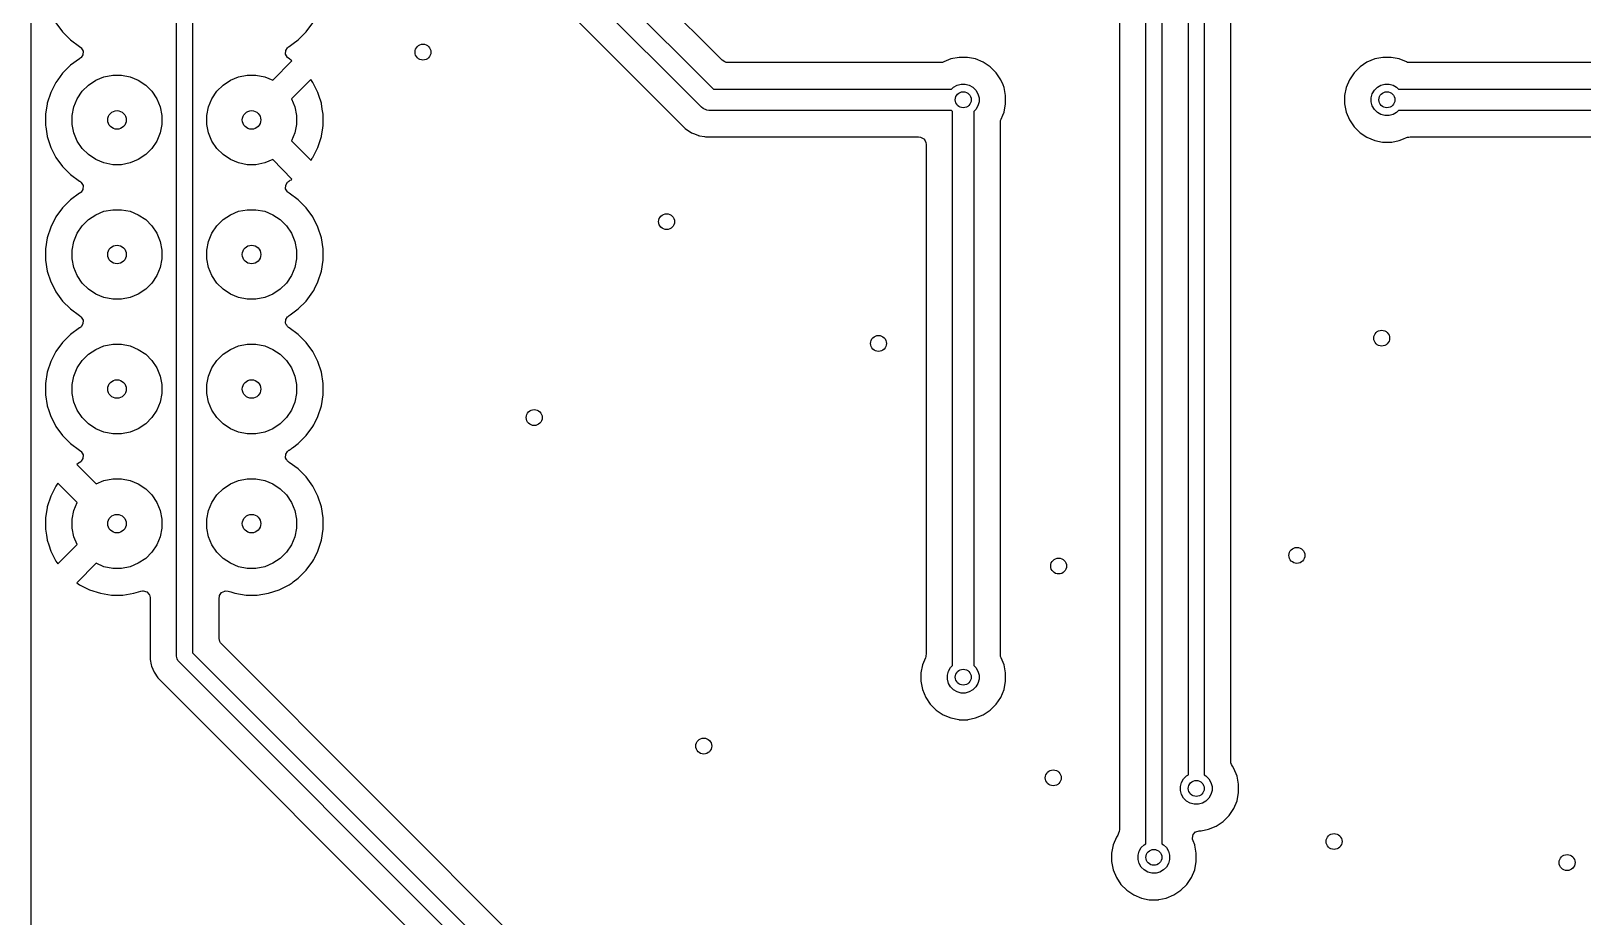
# Model space of a CAD drawing. Header units: inches. Extents: x -1.73 to 1.75, y 0.02 to 4.69.
# Drawn here: x -1.386 to -0.232, y 2.275 to 2.933 of the extents above; entities that cross this region are included whole.
import ezdxf

# ---------------------------------------------------------------- set-up
doc = ezdxf.new("R2010")
doc.units = ezdxf.units.IN
doc.header["$MEASUREMENT"] = 0
doc.layers.add('BLACK', color=250, linetype='CONTINUOUS')

msp = doc.modelspace()

# ---------------------------------------------------------------- linework, layer by layer
at = {"layer": 'BLACK', "linetype": 'CONTINUOUS'}
for p, q in [((-1.3858, 1.437), (-1.3858, 3.6822)), ((-0.5256, 2.3802), (-0.5256, 3.4306)), ((-0.5138, 3.4331), (-0.5138, 2.3802)), ((-1.2776, 2.4685), (-1.2776, 3.4171)), ((-1.2657, 3.4147), (-1.2657, 2.471)), ((-0.8722, 2.9112), (-1.1004, 3.1394)), ((-1.122, 3.1332), (-0.8786, 2.8898)), ((-0.8875, 2.8763), (-1.1355, 3.1244)), ((-1.1513, 3.1123), (-0.9033, 2.8643)), ((-0.5571, 2.329), (-0.5571, 3.0054)), ((-0.5453, 3.0079), (-0.5453, 2.329)), ((-0.5768, 2.9646), (-0.5768, 2.3395)), ((-0.4941, 2.8788), (-0.4941, 2.965)), ((-1.3673, 2.9391), (-1.3624, 2.9323)), ((-1.3624, 2.9323), (-1.3565, 2.9264)), ((-1.1872, 2.9264), (-1.1813, 2.9323)), ((-1.1813, 2.9323), (-1.1764, 2.9391)), ((-1.1813, 2.9323), (-1.1813, 2.9323)), ((-1.1813, 2.9323), (-1.1813, 2.9323)), ((-1.3565, 2.9264), (-1.3497, 2.9215)), ((-1.3497, 2.9215), (-1.3497, 2.9215)), ((-1.3497, 2.9215), (-1.3497, 2.9214)), ((-1.3497, 2.9214), (-1.3496, 2.9214)), ((-1.3496, 2.9214), (-1.3496, 2.9213)), ((-1.3496, 2.9213), (-1.3496, 2.9213)), ((-1.3496, 2.9213), (-1.3489, 2.9208)), ((-1.3489, 2.9208), (-1.3485, 2.9204)), ((-1.3485, 2.9204), (-1.3471, 2.9181)), ((-1.1966, 2.9158), (-1.1965, 2.9185)), ((-1.1965, 2.9185), (-1.1951, 2.9206)), ((-1.1951, 2.9206), (-1.1948, 2.9209)), ((-1.1948, 2.9209), (-1.1941, 2.9213)), ((-1.1941, 2.9214), (-1.194, 2.9215)), ((-1.1941, 2.9213), (-1.1941, 2.9214)), ((-1.194, 2.9215), (-1.1909, 2.9237)), ((-1.194, 2.9215), (-1.194, 2.9215)), ((-1.194, 2.9215), (-1.194, 2.9215)), ((-1.1909, 2.9237), (-1.1872, 2.9264)), ((-1.1872, 2.9264), (-1.1872, 2.9264)), ((-1.1872, 2.9264), (-1.1872, 2.9264)), ((-1.1872, 2.9264), (-1.1872, 2.9264)), ((-1.3565, 2.9075), (-1.3624, 2.9016)), ((-1.3497, 2.9124), (-1.3565, 2.9075)), ((-1.3496, 2.9125), (-1.3497, 2.9124)), ((-1.3489, 2.913), (-1.3496, 2.9125)), ((-1.3486, 2.9132), (-1.3489, 2.913)), ((-1.3472, 2.9153), (-1.3486, 2.9132)), ((-1.3471, 2.9181), (-1.3472, 2.9153)), ((-1.2062, 2.8965), (-1.1919, 2.9108)), ((-1.1952, 2.9134), (-1.1966, 2.9158)), ((-1.1949, 2.9131), (-1.1952, 2.9134)), ((-1.1937, 2.9122), (-1.1949, 2.9131)), ((-1.1934, 2.9121), (-1.1937, 2.9122)), ((-1.1932, 2.9118), (-1.1934, 2.9121)), ((-1.1919, 2.9108), (-1.1932, 2.9118)), ((-0.8701, 2.91), (-0.8722, 2.9112)), ((-0.8691, 2.9097), (-0.8701, 2.91)), ((-0.8677, 2.9095), (-0.8691, 2.9097)), ((-0.7101, 2.9095), (-0.8677, 2.9095)), ((-0.7092, 2.9096), (-0.7101, 2.9095)), ((-0.7083, 2.9097), (-0.7092, 2.9096)), ((-0.7073, 2.91), (-0.7083, 2.9097)), ((-0.7021, 2.9122), (-0.7073, 2.91)), ((-0.696, 2.9134), (-0.7021, 2.9122)), ((-0.7021, 2.9122), (-0.7021, 2.9122)), ((-0.6898, 2.9134), (-0.696, 2.9134)), ((-0.696, 2.9134), (-0.696, 2.9134)), ((-0.696, 2.9134), (-0.696, 2.9134)), ((-0.6837, 2.9122), (-0.6898, 2.9134)), ((-0.6898, 2.9134), (-0.6898, 2.9134)), ((-0.6898, 2.9134), (-0.6898, 2.9134)), ((-0.678, 2.9098), (-0.6837, 2.9122)), ((-0.6837, 2.9122), (-0.6837, 2.9122)), ((-0.6728, 2.9064), (-0.678, 2.9098)), ((-0.678, 2.9098), (-0.678, 2.9098)), ((-0.678, 2.9098), (-0.678, 2.9098)), ((-0.678, 2.9098), (-0.678, 2.9098)), ((-0.678, 2.9098), (-0.678, 2.9098)), ((-0.3929, 2.9098), (-0.398, 2.9064)), ((-0.3871, 2.9122), (-0.3929, 2.9098)), ((-0.3929, 2.9098), (-0.3929, 2.9098)), ((-0.3929, 2.9098), (-0.3929, 2.9098)), ((-0.3811, 2.9134), (-0.3871, 2.9122)), ((-0.3871, 2.9122), (-0.3871, 2.9122)), ((-0.3748, 2.9134), (-0.3811, 2.9134)), ((-0.3811, 2.9134), (-0.3811, 2.9134)), ((-0.3811, 2.9134), (-0.3811, 2.9134)), ((-0.3688, 2.9122), (-0.3748, 2.9134)), ((-0.3748, 2.9134), (-0.3748, 2.9134)), ((-0.3748, 2.9134), (-0.3748, 2.9134)), ((-0.3635, 2.91), (-0.3688, 2.9122)), ((-0.3688, 2.9122), (-0.3688, 2.9122)), ((-0.3626, 2.9097), (-0.3635, 2.91)), ((-0.3617, 2.9096), (-0.3626, 2.9097)), ((-0.3607, 2.9095), (-0.3617, 2.9096)), ((1.2168, 2.9095), (-0.3607, 2.9095)), ((-1.3659, 2.8968), (-1.3673, 2.8948)), ((-1.3624, 2.9016), (-1.3659, 2.8968)), ((-1.3624, 2.9016), (-1.3624, 2.9016)), ((-1.3431, 2.8928), (-1.3376, 2.8964)), ((-1.3376, 2.8964), (-1.3316, 2.899)), ((-1.3316, 2.899), (-1.3251, 2.9002)), ((-1.3251, 2.9002), (-1.3186, 2.9002)), ((-1.3186, 2.9002), (-1.3121, 2.899)), ((-1.3121, 2.899), (-1.3061, 2.8964)), ((-1.3061, 2.8964), (-1.3006, 2.8928)), ((-1.2431, 2.8928), (-1.2376, 2.8964)), ((-1.2376, 2.8964), (-1.2316, 2.899)), ((-1.2316, 2.899), (-1.2251, 2.9002)), ((-1.2251, 2.9002), (-1.2186, 2.9002)), ((-1.2186, 2.9002), (-1.2121, 2.899)), ((-1.2121, 2.899), (-1.2062, 2.8965)), ((-1.1779, 2.8969), (-1.1923, 2.8826)), ((-1.1764, 2.8948), (-1.1779, 2.8969)), ((-1.1779, 2.8969), (-1.1779, 2.8969)), ((-1.1779, 2.8969), (-1.1779, 2.8969)), ((-0.6684, 2.902), (-0.6728, 2.9064)), ((-0.6728, 2.9064), (-0.6728, 2.9064)), ((-0.6728, 2.9064), (-0.6728, 2.9064)), ((-0.665, 2.8968), (-0.6684, 2.902)), ((-0.6684, 2.902), (-0.6684, 2.902)), ((-0.6684, 2.902), (-0.6684, 2.902)), ((-0.6633, 2.8929), (-0.665, 2.8968)), ((-0.665, 2.8968), (-0.665, 2.8968)), ((-0.665, 2.8968), (-0.665, 2.8968)), ((-0.665, 2.8968), (-0.665, 2.8968)), ((-0.4059, 2.8968), (-0.4083, 2.8911)), ((-0.4024, 2.902), (-0.4059, 2.8968)), ((-0.4059, 2.8968), (-0.4059, 2.8968)), ((-0.4059, 2.8968), (-0.4059, 2.8968)), ((-0.4059, 2.8968), (-0.4059, 2.8968)), ((-0.398, 2.9064), (-0.4024, 2.902)), ((-0.4024, 2.902), (-0.4024, 2.902)), ((-0.4024, 2.902), (-0.4024, 2.902)), ((-0.398, 2.9064), (-0.398, 2.9064)), ((-0.398, 2.9064), (-0.398, 2.9064)), ((-1.3711, 2.8873), (-1.3737, 2.8794)), ((-1.3673, 2.8948), (-1.3711, 2.8873)), ((-1.3514, 2.8827), (-1.3477, 2.8882)), ((-1.3477, 2.8882), (-1.3431, 2.8928)), ((-1.3006, 2.8928), (-1.296, 2.8882)), ((-1.296, 2.8882), (-1.2923, 2.8827)), ((-1.2514, 2.8827), (-1.2477, 2.8882)), ((-1.2477, 2.8882), (-1.2431, 2.8928)), ((-1.1726, 2.8873), (-1.1764, 2.8948)), ((-1.1718, 2.885), (-1.1726, 2.8873)), ((-1.17, 2.8794), (-1.1718, 2.885)), ((-0.8786, 2.8898), (-0.7016, 2.8898)), ((-0.7016, 2.8898), (-0.7001, 2.8913)), ((-0.7001, 2.8913), (-0.6974, 2.8928)), ((-0.6974, 2.8928), (-0.6945, 2.8936)), ((-0.6945, 2.8936), (-0.6914, 2.8936)), ((-0.6914, 2.8936), (-0.6884, 2.8928)), ((-0.6884, 2.8928), (-0.6857, 2.8913)), ((-0.6857, 2.8913), (-0.6835, 2.8891)), ((-0.6835, 2.8891), (-0.682, 2.8864)), ((-0.682, 2.8864), (-0.6812, 2.8834)), ((-0.6626, 2.8911), (-0.6633, 2.8929)), ((-0.6633, 2.8929), (-0.6633, 2.8929)), ((-0.6617, 2.8866), (-0.6626, 2.8911)), ((-0.6626, 2.8911), (-0.6626, 2.8911)), ((-0.6614, 2.8851), (-0.6617, 2.8866)), ((-0.6614, 2.885), (-0.6614, 2.8851)), ((-0.6614, 2.8788), (-0.6614, 2.885)), ((-0.4083, 2.8911), (-0.4095, 2.885)), ((-0.4095, 2.885), (-0.4095, 2.8788)), ((-0.4083, 2.8911), (-0.4083, 2.8911)), ((-0.3897, 2.8834), (-0.3889, 2.8864)), ((-0.3889, 2.8864), (-0.3873, 2.8891)), ((-0.3873, 2.8891), (-0.3851, 2.8913)), ((-0.3851, 2.8913), (-0.3825, 2.8928)), ((-0.3825, 2.8928), (-0.3795, 2.8936)), ((-0.3795, 2.8936), (-0.3764, 2.8936)), ((-0.3764, 2.8936), (-0.3734, 2.8928)), ((-0.3734, 2.8928), (-0.3708, 2.8913)), ((-0.3708, 2.8913), (-0.3693, 2.8898)), ((-0.3693, 2.8898), (1.2324, 2.8898)), ((-1.3738, 2.8788), (-1.375, 2.8711)), ((-1.3737, 2.8794), (-1.3738, 2.8788)), ((-1.3737, 2.8794), (-1.3737, 2.8794)), ((-1.3552, 2.8702), (-1.3539, 2.8766)), ((-1.3539, 2.8766), (-1.3514, 2.8827)), ((-1.2923, 2.8827), (-1.2898, 2.8766)), ((-1.2898, 2.8766), (-1.2885, 2.8702)), ((-1.2552, 2.8702), (-1.2539, 2.8766)), ((-1.2539, 2.8766), (-1.2514, 2.8827)), ((-1.1923, 2.8826), (-1.1898, 2.8766)), ((-1.1898, 2.8766), (-1.1885, 2.8702)), ((-1.1699, 2.879), (-1.17, 2.8794)), ((-1.1693, 2.8748), (-1.1699, 2.879)), ((-1.1699, 2.879), (-1.1699, 2.879)), ((-1.1699, 2.879), (-1.1699, 2.879)), ((-1.1687, 2.8711), (-1.1693, 2.8748)), ((-0.8863, 2.8753), (-0.8875, 2.8763)), ((-0.8834, 2.8742), (-0.8863, 2.8753)), ((-0.8819, 2.874), (-0.8834, 2.8742)), ((-0.7016, 2.874), (-0.8819, 2.874)), ((-0.7008, 2.8732), (-0.7016, 2.874)), ((-0.7008, 2.4764), (-0.7008, 2.8732)), ((-0.6835, 2.8747), (-0.685, 2.8732)), ((-0.685, 2.8732), (-0.685, 2.4764)), ((-0.682, 2.8774), (-0.6835, 2.8747)), ((-0.6812, 2.8803), (-0.682, 2.8774)), ((-0.6812, 2.8834), (-0.6812, 2.8803)), ((-0.6635, 2.8704), (-0.6626, 2.8727)), ((-0.6626, 2.8727), (-0.6614, 2.8788)), ((-0.6626, 2.8727), (-0.6626, 2.8727)), ((-0.4941, 2.3906), (-0.4941, 2.8788)), ((-0.4095, 2.8788), (-0.4095, 2.8788)), ((-0.4095, 2.8788), (-0.4083, 2.8727)), ((-0.4083, 2.8727), (-0.4083, 2.8727)), ((-0.4083, 2.8727), (-0.4059, 2.867)), ((-0.3897, 2.8803), (-0.3897, 2.8834)), ((-0.3889, 2.8774), (-0.3897, 2.8803)), ((-0.3873, 2.8747), (-0.3889, 2.8774)), ((-0.3851, 2.8725), (-0.3873, 2.8747)), ((-0.3825, 2.871), (-0.3851, 2.8725)), ((-0.3708, 2.8725), (-0.3734, 2.871)), ((-0.3693, 2.874), (-0.3708, 2.8725)), ((1.2362, 2.874), (-0.3693, 2.874)), ((-1.375, 2.8711), (-1.375, 2.8627)), ((-1.375, 2.8627), (-1.3749, 2.8618)), ((-1.3749, 2.8618), (-1.3749, 2.8618)), ((-1.3749, 2.8618), (-1.3738, 2.8548)), ((-1.3552, 2.8636), (-1.3552, 2.8702)), ((-1.3539, 2.8572), (-1.3552, 2.8636)), ((-1.2885, 2.8636), (-1.2898, 2.8572)), ((-1.2885, 2.8702), (-1.2885, 2.8636)), ((-1.2552, 2.8636), (-1.2552, 2.8702)), ((-1.2539, 2.8572), (-1.2552, 2.8636)), ((-1.1885, 2.8636), (-1.1898, 2.8572)), ((-1.1885, 2.8702), (-1.1885, 2.8636)), ((-1.1692, 2.8594), (-1.1687, 2.8627)), ((-1.1687, 2.8627), (-1.1687, 2.8711)), ((-0.9033, 2.8643), (-0.9008, 2.8618)), ((-0.9008, 2.8618), (-0.8995, 2.8605)), ((-0.6653, 2.8647), (-0.6652, 2.8656)), ((-0.6653, 2.47), (-0.6653, 2.8647)), ((-0.6652, 2.8656), (-0.6651, 2.8665)), ((-0.6651, 2.8665), (-0.6648, 2.8675)), ((-0.6648, 2.8675), (-0.6635, 2.8704)), ((-0.4059, 2.867), (-0.4059, 2.867)), ((-0.4059, 2.867), (-0.4059, 2.867)), ((-0.4059, 2.867), (-0.4024, 2.8618)), ((-0.4024, 2.8618), (-0.4024, 2.8618)), ((-0.4024, 2.8618), (-0.398, 2.8574)), ((-0.3795, 2.8702), (-0.3825, 2.871)), ((-0.3764, 2.8702), (-0.3795, 2.8702)), ((-0.3734, 2.871), (-0.3764, 2.8702)), ((-1.3738, 2.8548), (-1.3737, 2.8545)), ((-1.3737, 2.8545), (-1.3737, 2.8545)), ((-1.3737, 2.8545), (-1.3737, 2.8545)), ((-1.3737, 2.8545), (-1.3721, 2.8494)), ((-1.3721, 2.8494), (-1.3711, 2.8465)), ((-1.3514, 2.8512), (-1.3539, 2.8572)), ((-1.3477, 2.8457), (-1.3514, 2.8512)), ((-1.2923, 2.8512), (-1.296, 2.8457)), ((-1.2898, 2.8572), (-1.2923, 2.8512)), ((-1.2514, 2.8512), (-1.2539, 2.8572)), ((-1.2477, 2.8457), (-1.2514, 2.8512)), ((-1.1898, 2.8572), (-1.1923, 2.8513)), ((-1.1923, 2.8513), (-1.1779, 2.8369)), ((-1.1726, 2.8465), (-1.17, 2.8545)), ((-1.17, 2.8545), (-1.1699, 2.8552)), ((-1.17, 2.8545), (-1.17, 2.8545)), ((-1.1699, 2.8552), (-1.1692, 2.8594)), ((-0.8995, 2.8605), (-0.8995, 2.8605)), ((-0.8995, 2.8605), (-0.895, 2.8574)), ((-0.895, 2.8574), (-0.895, 2.8574)), ((-0.895, 2.8574), (-0.8926, 2.8565)), ((-0.8926, 2.8565), (-0.8926, 2.8565)), ((-0.8926, 2.8565), (-0.8921, 2.8563)), ((-0.8921, 2.8563), (-0.8921, 2.8563)), ((-0.8921, 2.8563), (-0.8902, 2.8555)), ((-0.8902, 2.8555), (-0.89, 2.8554)), ((-0.89, 2.8554), (-0.8898, 2.8553)), ((-0.8898, 2.8553), (-0.8897, 2.8553)), ((-0.8897, 2.8553), (-0.8889, 2.8552)), ((-0.8889, 2.8552), (-0.8889, 2.8552)), ((-0.8889, 2.8552), (-0.8889, 2.8552)), ((-0.8889, 2.8552), (-0.8853, 2.8545)), ((-0.8853, 2.8545), (-0.8853, 2.8545)), ((-0.8853, 2.8545), (-0.8853, 2.8545)), ((-0.8853, 2.8545), (-0.8846, 2.8543)), ((-0.8846, 2.8543), (-0.8846, 2.8543)), ((-0.8846, 2.8543), (-0.7261, 2.8543)), ((-0.7261, 2.8543), (-0.7247, 2.8541)), ((-0.7247, 2.8541), (-0.7241, 2.8539)), ((-0.7241, 2.8539), (-0.7218, 2.8525)), ((-0.7218, 2.8525), (-0.7218, 2.8524)), ((-0.7218, 2.8524), (-0.7207, 2.8502)), ((-0.7207, 2.8502), (-0.7206, 2.8499)), ((-0.7206, 2.8499), (-0.7205, 2.8489)), ((-0.398, 2.8574), (-0.398, 2.8574)), ((-0.398, 2.8574), (-0.398, 2.8574)), ((-0.398, 2.8574), (-0.3929, 2.854)), ((-0.3929, 2.854), (-0.3929, 2.854)), ((-0.3929, 2.854), (-0.3871, 2.8516)), ((-0.3871, 2.8516), (-0.3871, 2.8516)), ((-0.3871, 2.8516), (-0.3814, 2.8504)), ((-0.3814, 2.8504), (-0.3813, 2.8504)), ((-0.3813, 2.8504), (-0.3811, 2.8504)), ((-0.3811, 2.8504), (-0.3748, 2.8504)), ((-0.3748, 2.8504), (-0.3747, 2.8504)), ((-0.3747, 2.8504), (-0.3744, 2.8505)), ((-0.3744, 2.8505), (-0.3688, 2.8516)), ((-0.3688, 2.8516), (-0.3658, 2.8528)), ((-0.3658, 2.8528), (-0.3635, 2.8538)), ((-0.3635, 2.8538), (-0.3626, 2.854)), ((-0.3626, 2.854), (-0.3617, 2.8542)), ((-0.3617, 2.8542), (-0.3607, 2.8543)), ((-0.3607, 2.8543), (1.2389, 2.8543)), ((-1.3711, 2.8465), (-1.3711, 2.8465)), ((-1.3711, 2.8465), (-1.3711, 2.8465)), ((-1.3711, 2.8465), (-1.3673, 2.8391)), ((-1.3673, 2.8391), (-1.3624, 2.8323)), ((-1.3431, 2.8411), (-1.3477, 2.8457)), ((-1.3376, 2.8374), (-1.3431, 2.8411)), ((-1.3006, 2.8411), (-1.3061, 2.8374)), ((-1.296, 2.8457), (-1.3006, 2.8411)), ((-1.2431, 2.8411), (-1.2477, 2.8457)), ((-1.2376, 2.8374), (-1.2431, 2.8411)), ((-1.1774, 2.8372), (-1.1772, 2.838)), ((-1.1772, 2.838), (-1.177, 2.8382)), ((-1.177, 2.8382), (-1.1764, 2.8391)), ((-1.1764, 2.8391), (-1.1726, 2.8465)), ((-1.1764, 2.8391), (-1.1764, 2.8391)), ((-0.7205, 2.8489), (-0.7205, 2.47)), ((-1.3624, 2.8323), (-1.3565, 2.8264)), ((-1.3565, 2.8264), (-1.3497, 2.8215)), ((-1.3316, 2.8349), (-1.3376, 2.8374)), ((-1.3251, 2.8336), (-1.3316, 2.8349)), ((-1.3186, 2.8336), (-1.3251, 2.8336)), ((-1.3121, 2.8349), (-1.3186, 2.8336)), ((-1.3061, 2.8374), (-1.3121, 2.8349)), ((-1.2316, 2.8349), (-1.2376, 2.8374)), ((-1.2251, 2.8336), (-1.2316, 2.8349)), ((-1.2186, 2.8336), (-1.2251, 2.8336)), ((-1.2121, 2.8349), (-1.2186, 2.8336)), ((-1.2062, 2.8374), (-1.2121, 2.8349)), ((-1.1919, 2.823), (-1.2062, 2.8374)), ((-1.1779, 2.8369), (-1.1774, 2.8372)), ((-1.1779, 2.8369), (-1.1779, 2.8369)), ((-1.1779, 2.8369), (-1.1779, 2.8369)), ((-1.1779, 2.8369), (-1.1779, 2.8369)), ((-1.3497, 2.8215), (-1.3497, 2.8215)), ((-1.3497, 2.8215), (-1.3497, 2.8214)), ((-1.3497, 2.8214), (-1.3496, 2.8214)), ((-1.3496, 2.8214), (-1.3496, 2.8213)), ((-1.3496, 2.8213), (-1.3496, 2.8213)), ((-1.3496, 2.8213), (-1.3489, 2.8208)), ((-1.3489, 2.8208), (-1.3485, 2.8204)), ((-1.3472, 2.8153), (-1.3486, 2.8132)), ((-1.3485, 2.8204), (-1.3471, 2.8181)), ((-1.3471, 2.8181), (-1.3472, 2.8153)), ((-1.1966, 2.8158), (-1.1965, 2.8185)), ((-1.1952, 2.8134), (-1.1966, 2.8158)), ((-1.1965, 2.8185), (-1.1951, 2.8207)), ((-1.1951, 2.8207), (-1.1948, 2.8209)), ((-1.1948, 2.8209), (-1.1942, 2.8214)), ((-1.1942, 2.8214), (-1.194, 2.8215)), ((-1.194, 2.8215), (-1.1931, 2.8221)), ((-1.194, 2.8215), (-1.194, 2.8215)), ((-1.1931, 2.8221), (-1.1921, 2.8225)), ((-1.1921, 2.8225), (-1.1919, 2.823)), ((-1.3565, 2.8075), (-1.3624, 2.8016)), ((-1.3497, 2.8124), (-1.3565, 2.8075)), ((-1.3496, 2.8125), (-1.3497, 2.8124)), ((-1.3489, 2.813), (-1.3496, 2.8125)), ((-1.3486, 2.8132), (-1.3489, 2.813)), ((-1.1948, 2.813), (-1.1952, 2.8134)), ((-1.194, 2.8124), (-1.1948, 2.813)), ((-1.1872, 2.8075), (-1.194, 2.8124)), ((-1.194, 2.8124), (-1.194, 2.8124)), ((-1.194, 2.8124), (-1.194, 2.8124)), ((-1.1813, 2.8016), (-1.1872, 2.8075)), ((-1.1872, 2.8075), (-1.1872, 2.8075)), ((-1.3673, 2.7948), (-1.3711, 2.7873)), ((-1.3624, 2.8016), (-1.3673, 2.7948)), ((-1.3477, 2.7882), (-1.3431, 2.7928)), ((-1.3431, 2.7928), (-1.3376, 2.7964)), ((-1.3376, 2.7964), (-1.3316, 2.799)), ((-1.3316, 2.799), (-1.3251, 2.8002)), ((-1.3251, 2.8002), (-1.3186, 2.8002)), ((-1.3186, 2.8002), (-1.3121, 2.799)), ((-1.3121, 2.799), (-1.3061, 2.7964)), ((-1.3061, 2.7964), (-1.3006, 2.7928)), ((-1.3006, 2.7928), (-1.296, 2.7882)), ((-1.2477, 2.7882), (-1.2431, 2.7928)), ((-1.2431, 2.7928), (-1.2376, 2.7964)), ((-1.2376, 2.7964), (-1.2316, 2.799)), ((-1.2316, 2.799), (-1.2251, 2.8002)), ((-1.2251, 2.8002), (-1.2186, 2.8002)), ((-1.2186, 2.8002), (-1.2121, 2.799)), ((-1.2121, 2.799), (-1.2061, 2.7964)), ((-1.2061, 2.7964), (-1.2006, 2.7928)), ((-1.2006, 2.7928), (-1.196, 2.7882)), ((-1.1764, 2.7948), (-1.1813, 2.8016)), ((-1.1726, 2.7873), (-1.1764, 2.7948)), ((-1.1764, 2.7948), (-1.1764, 2.7948)), ((-1.3711, 2.7873), (-1.3737, 2.7794)), ((-1.3539, 2.7766), (-1.3514, 2.7827)), ((-1.3514, 2.7827), (-1.3477, 2.7882)), ((-1.296, 2.7882), (-1.2923, 2.7827)), ((-1.2923, 2.7827), (-1.2898, 2.7766)), ((-1.2539, 2.7766), (-1.2514, 2.7827)), ((-1.2514, 2.7827), (-1.2477, 2.7882)), ((-1.196, 2.7882), (-1.1923, 2.7827)), ((-1.1923, 2.7827), (-1.1898, 2.7766)), ((-1.17, 2.7794), (-1.1726, 2.7873)), ((-1.3737, 2.7794), (-1.375, 2.7711)), ((-1.375, 2.7711), (-1.375, 2.7627)), ((-1.3552, 2.7702), (-1.3539, 2.7766)), ((-1.3552, 2.7636), (-1.3552, 2.7702)), ((-1.2898, 2.7766), (-1.2885, 2.7702)), ((-1.2885, 2.7702), (-1.2885, 2.7636)), ((-1.2552, 2.7702), (-1.2539, 2.7766)), ((-1.2552, 2.7636), (-1.2552, 2.7702)), ((-1.1898, 2.7766), (-1.1885, 2.7702)), ((-1.1885, 2.7702), (-1.1885, 2.7636)), ((-1.1687, 2.7711), (-1.17, 2.7794)), ((-1.1687, 2.7627), (-1.1687, 2.7711)), ((-1.375, 2.7627), (-1.3737, 2.7545)), ((-1.3539, 2.7572), (-1.3552, 2.7636)), ((-1.3514, 2.7512), (-1.3539, 2.7572)), ((-1.2898, 2.7572), (-1.2923, 2.7512)), ((-1.2885, 2.7636), (-1.2898, 2.7572)), ((-1.2539, 2.7572), (-1.2552, 2.7636)), ((-1.2514, 2.7512), (-1.2539, 2.7572)), ((-1.1898, 2.7572), (-1.1923, 2.7512)), ((-1.1885, 2.7636), (-1.1898, 2.7572)), ((-1.17, 2.7545), (-1.1687, 2.7627)), ((-1.3737, 2.7545), (-1.3711, 2.7465)), ((-1.3711, 2.7465), (-1.3675, 2.7393)), ((-1.3477, 2.7457), (-1.3514, 2.7512)), ((-1.3431, 2.7411), (-1.3477, 2.7457)), ((-1.296, 2.7457), (-1.3006, 2.7411)), ((-1.2923, 2.7512), (-1.296, 2.7457)), ((-1.2477, 2.7457), (-1.2514, 2.7512)), ((-1.2431, 2.7411), (-1.2477, 2.7457)), ((-1.196, 2.7457), (-1.2006, 2.7411)), ((-1.1923, 2.7512), (-1.196, 2.7457)), ((-1.1752, 2.7413), (-1.1726, 2.7465)), ((-1.1726, 2.7465), (-1.17, 2.7545)), ((-1.3675, 2.7393), (-1.3673, 2.7391)), ((-1.3673, 2.7391), (-1.3624, 2.7323)), ((-1.3376, 2.7374), (-1.3431, 2.7411)), ((-1.3316, 2.7349), (-1.3376, 2.7374)), ((-1.3251, 2.7336), (-1.3316, 2.7349)), ((-1.3121, 2.7349), (-1.3186, 2.7336)), ((-1.3061, 2.7374), (-1.3121, 2.7349)), ((-1.3006, 2.7411), (-1.3061, 2.7374)), ((-1.2376, 2.7374), (-1.2431, 2.7411)), ((-1.2316, 2.7349), (-1.2376, 2.7374)), ((-1.2251, 2.7336), (-1.2316, 2.7349)), ((-1.2121, 2.7349), (-1.2186, 2.7336)), ((-1.2061, 2.7374), (-1.2121, 2.7349)), ((-1.2006, 2.7411), (-1.2061, 2.7374)), ((-1.1813, 2.7323), (-1.1764, 2.7391)), ((-1.1764, 2.7391), (-1.1756, 2.7402)), ((-1.1764, 2.7391), (-1.1764, 2.7391)), ((-1.1764, 2.7391), (-1.1764, 2.7391)), ((-1.1764, 2.7391), (-1.1764, 2.7391)), ((-1.1756, 2.7402), (-1.1752, 2.7413)), ((-1.3624, 2.7323), (-1.3565, 2.7264)), ((-1.3565, 2.7264), (-1.3497, 2.7215)), ((-1.3186, 2.7336), (-1.3251, 2.7336)), ((-1.2186, 2.7336), (-1.2251, 2.7336)), ((-1.1931, 2.7221), (-1.1872, 2.7264)), ((-1.1872, 2.7264), (-1.1813, 2.7323)), ((-1.1872, 2.7264), (-1.1872, 2.7264)), ((-1.1872, 2.7264), (-1.1872, 2.7264)), ((-1.1872, 2.7264), (-1.1872, 2.7264)), ((-1.1813, 2.7323), (-1.1813, 2.7323)), ((-1.1813, 2.7323), (-1.1813, 2.7323)), ((-1.3497, 2.7124), (-1.3565, 2.7075)), ((-1.3497, 2.7215), (-1.3497, 2.7215)), ((-1.3497, 2.7215), (-1.3497, 2.7214)), ((-1.3497, 2.7214), (-1.3496, 2.7214)), ((-1.3496, 2.7125), (-1.3497, 2.7124)), ((-1.3496, 2.7214), (-1.3496, 2.7213)), ((-1.3496, 2.7213), (-1.3496, 2.7213)), ((-1.3496, 2.7213), (-1.3489, 2.7208)), ((-1.3489, 2.713), (-1.3496, 2.7125)), ((-1.3489, 2.7208), (-1.3485, 2.7204)), ((-1.3486, 2.7132), (-1.3489, 2.713)), ((-1.3472, 2.7153), (-1.3486, 2.7132)), ((-1.3485, 2.7204), (-1.3471, 2.7181)), ((-1.3471, 2.7181), (-1.3472, 2.7153)), ((-1.1966, 2.7158), (-1.1965, 2.7185)), ((-1.1959, 2.7145), (-1.1966, 2.7158)), ((-1.1965, 2.7185), (-1.1951, 2.7206)), ((-1.1958, 2.7144), (-1.1959, 2.7145)), ((-1.1959, 2.7145), (-1.1959, 2.7145)), ((-1.1952, 2.7134), (-1.1958, 2.7144)), ((-1.1948, 2.713), (-1.1952, 2.7134)), ((-1.1951, 2.7206), (-1.1948, 2.7209)), ((-1.1948, 2.7209), (-1.1941, 2.7214)), ((-1.1941, 2.7126), (-1.1948, 2.713)), ((-1.1941, 2.7214), (-1.194, 2.7215)), ((-1.1941, 2.7125), (-1.1941, 2.7126)), ((-1.194, 2.7124), (-1.1941, 2.7125)), ((-1.1941, 2.7125), (-1.1941, 2.7125)), ((-1.194, 2.7215), (-1.1931, 2.7221)), ((-1.194, 2.7215), (-1.194, 2.7215)), ((-1.1872, 2.7075), (-1.194, 2.7124)), ((-1.194, 2.7124), (-1.194, 2.7124)), ((-1.194, 2.7124), (-1.194, 2.7124)), ((-1.3624, 2.7016), (-1.3673, 2.6948)), ((-1.3565, 2.7075), (-1.3624, 2.7016)), ((-1.3316, 2.699), (-1.3251, 2.7002)), ((-1.3251, 2.7002), (-1.3186, 2.7002)), ((-1.3186, 2.7002), (-1.3121, 2.699)), ((-1.2316, 2.699), (-1.2251, 2.7002)), ((-1.2251, 2.7002), (-1.2186, 2.7002)), ((-1.2186, 2.7002), (-1.2121, 2.699)), ((-1.1813, 2.7016), (-1.1872, 2.7075)), ((-1.1764, 2.6948), (-1.1813, 2.7016)), ((-1.3673, 2.6948), (-1.3711, 2.6873)), ((-1.3514, 2.6827), (-1.3477, 2.6882)), ((-1.3477, 2.6882), (-1.3431, 2.6928)), ((-1.3431, 2.6928), (-1.3376, 2.6964)), ((-1.3376, 2.6964), (-1.3316, 2.699)), ((-1.3121, 2.699), (-1.3061, 2.6964)), ((-1.3061, 2.6964), (-1.3006, 2.6928)), ((-1.3006, 2.6928), (-1.296, 2.6882)), ((-1.296, 2.6882), (-1.2923, 2.6827)), ((-1.2514, 2.6827), (-1.2477, 2.6882)), ((-1.2477, 2.6882), (-1.2431, 2.6928)), ((-1.2431, 2.6928), (-1.2376, 2.6964)), ((-1.2376, 2.6964), (-1.2316, 2.699)), ((-1.2121, 2.699), (-1.2061, 2.6964)), ((-1.2061, 2.6964), (-1.2006, 2.6928)), ((-1.2006, 2.6928), (-1.196, 2.6882)), ((-1.196, 2.6882), (-1.1923, 2.6827)), ((-1.1726, 2.6873), (-1.1764, 2.6948)), ((-1.1764, 2.6948), (-1.1764, 2.6948)), ((-1.3737, 2.6794), (-1.375, 2.6711)), ((-1.3711, 2.6873), (-1.3737, 2.6794)), ((-1.3552, 2.6702), (-1.3539, 2.6766)), ((-1.3539, 2.6766), (-1.3514, 2.6827)), ((-1.2923, 2.6827), (-1.2898, 2.6766)), ((-1.2898, 2.6766), (-1.2885, 2.6702)), ((-1.2552, 2.6702), (-1.2539, 2.6766)), ((-1.2539, 2.6766), (-1.2514, 2.6827)), ((-1.1923, 2.6827), (-1.1898, 2.6766)), ((-1.1898, 2.6766), (-1.1885, 2.6702)), ((-1.17, 2.6794), (-1.1726, 2.6873)), ((-1.1687, 2.6711), (-1.17, 2.6794)), ((-1.375, 2.6711), (-1.375, 2.6627)), ((-1.3552, 2.6636), (-1.3552, 2.6702)), ((-1.2885, 2.6702), (-1.2885, 2.6636)), ((-1.2552, 2.6636), (-1.2552, 2.6702)), ((-1.1885, 2.6702), (-1.1885, 2.6636)), ((-1.1687, 2.6627), (-1.1687, 2.6711)), ((-1.375, 2.6627), (-1.3738, 2.6547)), ((-1.3738, 2.6547), (-1.3738, 2.6547)), ((-1.3738, 2.6547), (-1.3737, 2.6545)), ((-1.3737, 2.6545), (-1.3737, 2.6545)), ((-1.3737, 2.6545), (-1.3732, 2.6529)), ((-1.3539, 2.6572), (-1.3552, 2.6636)), ((-1.3514, 2.6512), (-1.3539, 2.6572)), ((-1.2898, 2.6572), (-1.2923, 2.6512)), ((-1.2885, 2.6636), (-1.2898, 2.6572)), ((-1.2539, 2.6572), (-1.2552, 2.6636)), ((-1.2514, 2.6512), (-1.2539, 2.6572)), ((-1.1898, 2.6572), (-1.1923, 2.6512)), ((-1.1885, 2.6636), (-1.1898, 2.6572)), ((-1.1726, 2.6465), (-1.17, 2.6545)), ((-1.17, 2.6545), (-1.1687, 2.6627)), ((-1.3732, 2.6529), (-1.3732, 2.6529)), ((-1.3732, 2.6529), (-1.3732, 2.6529)), ((-1.3732, 2.6529), (-1.373, 2.6524)), ((-1.373, 2.6524), (-1.3711, 2.6465)), ((-1.3711, 2.6465), (-1.3675, 2.6393)), ((-1.3477, 2.6457), (-1.3514, 2.6512)), ((-1.3431, 2.6411), (-1.3477, 2.6457)), ((-1.296, 2.6457), (-1.3006, 2.6411)), ((-1.2923, 2.6512), (-1.296, 2.6457)), ((-1.2477, 2.6457), (-1.2514, 2.6512)), ((-1.2431, 2.6411), (-1.2477, 2.6457)), ((-1.196, 2.6457), (-1.2006, 2.6411)), ((-1.1923, 2.6512), (-1.196, 2.6457)), ((-1.1752, 2.6413), (-1.1726, 2.6465)), ((-1.3675, 2.6393), (-1.3673, 2.6391)), ((-1.3673, 2.6391), (-1.3624, 2.6323)), ((-1.3624, 2.6323), (-1.3624, 2.6323)), ((-1.3624, 2.6323), (-1.3565, 2.6264)), ((-1.3376, 2.6374), (-1.3431, 2.6411)), ((-1.3316, 2.6349), (-1.3376, 2.6374)), ((-1.3251, 2.6336), (-1.3316, 2.6349)), ((-1.3186, 2.6336), (-1.3251, 2.6336)), ((-1.3121, 2.6349), (-1.3186, 2.6336)), ((-1.3061, 2.6374), (-1.3121, 2.6349)), ((-1.3006, 2.6411), (-1.3061, 2.6374)), ((-1.2376, 2.6374), (-1.2431, 2.6411)), ((-1.2316, 2.6349), (-1.2376, 2.6374)), ((-1.2251, 2.6336), (-1.2316, 2.6349)), ((-1.2186, 2.6336), (-1.2251, 2.6336)), ((-1.2121, 2.6349), (-1.2186, 2.6336)), ((-1.2061, 2.6374), (-1.2121, 2.6349)), ((-1.2006, 2.6411), (-1.2061, 2.6374)), ((-1.1872, 2.6264), (-1.1813, 2.6323)), ((-1.1813, 2.6323), (-1.1764, 2.6391)), ((-1.1813, 2.6323), (-1.1813, 2.6323)), ((-1.1813, 2.6323), (-1.1813, 2.6323)), ((-1.1764, 2.6391), (-1.1756, 2.6402)), ((-1.1764, 2.6391), (-1.1764, 2.6391)), ((-1.1764, 2.6391), (-1.1764, 2.6391)), ((-1.1764, 2.6391), (-1.1764, 2.6391)), ((-1.1756, 2.6402), (-1.1752, 2.6413)), ((-1.3565, 2.6264), (-1.3497, 2.6214)), ((-1.3497, 2.6214), (-1.3496, 2.6214)), ((-1.3496, 2.6214), (-1.3496, 2.6214)), ((-1.3496, 2.6214), (-1.3496, 2.6214)), ((-1.3496, 2.6214), (-1.3496, 2.6213)), ((-1.3496, 2.6213), (-1.3496, 2.6213)), ((-1.3496, 2.6213), (-1.3489, 2.6208)), ((-1.3489, 2.6208), (-1.3485, 2.6204)), ((-1.3485, 2.6204), (-1.3471, 2.6181)), ((-1.1966, 2.6158), (-1.1965, 2.6185)), ((-1.1965, 2.6185), (-1.1951, 2.6206)), ((-1.1951, 2.6206), (-1.1948, 2.6209)), ((-1.1948, 2.6209), (-1.1941, 2.6214)), ((-1.1941, 2.6214), (-1.194, 2.6215)), ((-1.194, 2.6215), (-1.1925, 2.6225)), ((-1.194, 2.6215), (-1.194, 2.6215)), ((-1.1925, 2.6225), (-1.192, 2.6229)), ((-1.192, 2.6229), (-1.1914, 2.6233)), ((-1.1914, 2.6233), (-1.1872, 2.6264)), ((-1.1872, 2.6264), (-1.1872, 2.6264)), ((-1.1872, 2.6264), (-1.1872, 2.6264)), ((-1.1872, 2.6264), (-1.1872, 2.6264)), ((-1.1872, 2.6264), (-1.1872, 2.6264)), ((-1.1872, 2.6264), (-1.1872, 2.6264)), ((-1.3497, 2.6124), (-1.3518, 2.6108)), ((-1.3518, 2.6108), (-1.3518, 2.6108)), ((-1.3518, 2.6108), (-1.3375, 2.5965)), ((-1.3496, 2.6124), (-1.3497, 2.6124)), ((-1.3489, 2.6129), (-1.3496, 2.6124)), ((-1.3486, 2.6132), (-1.3489, 2.6129)), ((-1.3472, 2.6153), (-1.3486, 2.6132)), ((-1.3471, 2.6181), (-1.3472, 2.6153)), ((-1.1959, 2.6145), (-1.1966, 2.6158)), ((-1.1958, 2.6144), (-1.1959, 2.6145)), ((-1.1959, 2.6145), (-1.1959, 2.6145)), ((-1.1952, 2.6134), (-1.1958, 2.6144)), ((-1.1948, 2.613), (-1.1952, 2.6134)), ((-1.1941, 2.6126), (-1.1948, 2.613)), ((-1.1941, 2.6125), (-1.1941, 2.6126)), ((-1.194, 2.6124), (-1.1941, 2.6125)), ((-1.1941, 2.6125), (-1.1941, 2.6125)), ((-1.1872, 2.6075), (-1.194, 2.6124)), ((-1.194, 2.6124), (-1.194, 2.6124)), ((-1.194, 2.6124), (-1.194, 2.6124)), ((-1.1813, 2.6016), (-1.1872, 2.6075)), ((-1.3658, 2.5969), (-1.3673, 2.5948)), ((-1.3514, 2.5826), (-1.3658, 2.5969)), ((-1.3658, 2.5969), (-1.3658, 2.5969)), ((-1.3375, 2.5965), (-1.3316, 2.599)), ((-1.3316, 2.599), (-1.3251, 2.6002)), ((-1.3251, 2.6002), (-1.3186, 2.6002)), ((-1.3186, 2.6002), (-1.3121, 2.599)), ((-1.3121, 2.599), (-1.3061, 2.5964)), ((-1.3061, 2.5964), (-1.3006, 2.5928)), ((-1.2431, 2.5928), (-1.2376, 2.5964)), ((-1.2376, 2.5964), (-1.2316, 2.599)), ((-1.2316, 2.599), (-1.2251, 2.6002)), ((-1.2251, 2.6002), (-1.2186, 2.6002)), ((-1.2186, 2.6002), (-1.2121, 2.599)), ((-1.2121, 2.599), (-1.2061, 2.5964)), ((-1.2061, 2.5964), (-1.2006, 2.5928)), ((-1.1764, 2.5948), (-1.1813, 2.6016)), ((-1.3711, 2.5873), (-1.3737, 2.5794)), ((-1.3673, 2.5948), (-1.3711, 2.5873)), ((-1.3006, 2.5928), (-1.296, 2.5882)), ((-1.296, 2.5882), (-1.2923, 2.5827)), ((-1.2514, 2.5827), (-1.2477, 2.5882)), ((-1.2477, 2.5882), (-1.2431, 2.5928)), ((-1.2006, 2.5928), (-1.196, 2.5882)), ((-1.196, 2.5882), (-1.1923, 2.5827)), ((-1.1726, 2.5873), (-1.1764, 2.5948)), ((-1.1764, 2.5948), (-1.1764, 2.5948)), ((-1.17, 2.5794), (-1.1726, 2.5873)), ((-1.3737, 2.579), (-1.375, 2.5711)), ((-1.3737, 2.5794), (-1.3737, 2.579)), ((-1.3552, 2.5702), (-1.3539, 2.5766)), ((-1.3539, 2.5766), (-1.3514, 2.5826)), ((-1.2923, 2.5827), (-1.2898, 2.5766)), ((-1.2898, 2.5766), (-1.2885, 2.5702)), ((-1.2552, 2.5702), (-1.2539, 2.5766)), ((-1.2539, 2.5766), (-1.2514, 2.5827)), ((-1.1923, 2.5827), (-1.1898, 2.5766)), ((-1.1898, 2.5766), (-1.1885, 2.5702)), ((-1.1687, 2.5711), (-1.17, 2.5794)), ((-1.375, 2.5711), (-1.375, 2.5627)), ((-1.375, 2.5627), (-1.3743, 2.5582)), ((-1.3552, 2.5636), (-1.3552, 2.5702)), ((-1.3539, 2.5572), (-1.3552, 2.5636)), ((-1.2885, 2.5636), (-1.2898, 2.5572)), ((-1.2885, 2.5702), (-1.2885, 2.5636)), ((-1.2552, 2.5636), (-1.2552, 2.5702)), ((-1.2539, 2.5572), (-1.2552, 2.5636)), ((-1.1885, 2.5636), (-1.1898, 2.5572)), ((-1.1885, 2.5702), (-1.1885, 2.5636)), ((-1.17, 2.5545), (-1.1687, 2.5627)), ((-1.1687, 2.5627), (-1.1687, 2.5711)), ((-1.3743, 2.5582), (-1.3738, 2.5549)), ((-1.3738, 2.5549), (-1.3738, 2.5549)), ((-1.3738, 2.5549), (-1.3737, 2.5545)), ((-1.3737, 2.5545), (-1.3726, 2.5512)), ((-1.3726, 2.5512), (-1.3711, 2.5465)), ((-1.3658, 2.5369), (-1.3514, 2.5513)), ((-1.3514, 2.5513), (-1.3539, 2.5572)), ((-1.2923, 2.5512), (-1.296, 2.5457)), ((-1.2898, 2.5572), (-1.2923, 2.5512)), ((-1.2514, 2.5512), (-1.2539, 2.5572)), ((-1.2477, 2.5457), (-1.2514, 2.5512)), ((-1.1923, 2.5512), (-1.196, 2.5457)), ((-1.1898, 2.5572), (-1.1923, 2.5512)), ((-1.1726, 2.5465), (-1.17, 2.5545)), ((-1.3711, 2.5465), (-1.3673, 2.5391)), ((-1.3673, 2.5391), (-1.3658, 2.5369)), ((-1.3006, 2.5411), (-1.3061, 2.5374)), ((-1.296, 2.5457), (-1.3006, 2.5411)), ((-1.2431, 2.5411), (-1.2477, 2.5457)), ((-1.2376, 2.5374), (-1.2431, 2.5411)), ((-1.2006, 2.5411), (-1.2061, 2.5374)), ((-1.196, 2.5457), (-1.2006, 2.5411)), ((-1.1813, 2.5323), (-1.1764, 2.5391)), ((-1.1764, 2.5391), (-1.1756, 2.5402)), ((-1.1764, 2.5391), (-1.1764, 2.5391)), ((-1.1764, 2.5391), (-1.1764, 2.5391)), ((-1.1764, 2.5391), (-1.1764, 2.5391)), ((-1.1756, 2.5402), (-1.1752, 2.5413)), ((-1.1752, 2.5413), (-1.1726, 2.5465)), ((-1.3375, 2.5374), (-1.3518, 2.523)), ((-1.3316, 2.5349), (-1.3375, 2.5374)), ((-1.3251, 2.5336), (-1.3316, 2.5349)), ((-1.3186, 2.5336), (-1.3251, 2.5336)), ((-1.3121, 2.5349), (-1.3186, 2.5336)), ((-1.3061, 2.5374), (-1.3121, 2.5349)), ((-1.2316, 2.5349), (-1.2376, 2.5374)), ((-1.2251, 2.5336), (-1.2316, 2.5349)), ((-1.2186, 2.5336), (-1.2251, 2.5336)), ((-1.2121, 2.5349), (-1.2186, 2.5336)), ((-1.2061, 2.5374), (-1.2121, 2.5349)), ((-1.1909, 2.5237), (-1.1872, 2.5264)), ((-1.1872, 2.5264), (-1.1813, 2.5323)), ((-1.1872, 2.5264), (-1.1872, 2.5264)), ((-1.1872, 2.5264), (-1.1872, 2.5264)), ((-1.1872, 2.5264), (-1.1872, 2.5264)), ((-1.1872, 2.5264), (-1.1872, 2.5264)), ((-1.1872, 2.5264), (-1.1872, 2.5264)), ((-1.1813, 2.5323), (-1.1813, 2.5323)), ((-1.1813, 2.5323), (-1.1813, 2.5323)), ((-1.3518, 2.523), (-1.3518, 2.523)), ((-1.3518, 2.523), (-1.3518, 2.523)), ((-1.3518, 2.523), (-1.3497, 2.5215)), ((-1.3497, 2.5215), (-1.3423, 2.5177)), ((-1.3423, 2.5177), (-1.3423, 2.5177)), ((-1.3423, 2.5177), (-1.3343, 2.5151)), ((-1.3343, 2.5151), (-1.3343, 2.5151)), ((-1.3343, 2.5151), (-1.3343, 2.5151)), ((-1.3343, 2.5151), (-1.326, 2.5138)), ((-1.3177, 2.5138), (-1.3094, 2.5151)), ((-1.3094, 2.5151), (-1.3043, 2.5167)), ((-1.3043, 2.5167), (-1.303, 2.517)), ((-1.303, 2.517), (-1.3024, 2.517)), ((-1.3024, 2.517), (-1.2997, 2.5163)), ((-1.2997, 2.5163), (-1.2979, 2.5143)), ((-1.2457, 2.5134), (-1.2442, 2.5157)), ((-1.2442, 2.5157), (-1.2417, 2.5168)), ((-1.2417, 2.5168), (-1.2414, 2.5169)), ((-1.2414, 2.5169), (-1.2392, 2.5167)), ((-1.2392, 2.5167), (-1.2373, 2.5161)), ((-1.2373, 2.5161), (-1.2343, 2.5151)), ((-1.2343, 2.5151), (-1.226, 2.5138)), ((-1.2177, 2.5138), (-1.2094, 2.5151)), ((-1.2094, 2.5151), (-1.2014, 2.5177)), ((-1.2014, 2.5177), (-1.194, 2.5215)), ((-1.194, 2.5215), (-1.1918, 2.523)), ((-1.1918, 2.523), (-1.1909, 2.5237)), ((-1.1918, 2.523), (-1.1918, 2.523)), ((-1.326, 2.5138), (-1.3177, 2.5138)), ((-1.3177, 2.5138), (-1.3177, 2.5138)), ((-1.2979, 2.5143), (-1.2978, 2.514)), ((-1.2978, 2.514), (-1.2973, 2.5119)), ((-1.2973, 2.5119), (-1.2973, 2.466)), ((-1.246, 2.5115), (-1.2458, 2.5128)), ((-1.246, 2.4815), (-1.246, 2.5115)), ((-1.2458, 2.5128), (-1.2457, 2.5134)), ((-1.226, 2.5138), (-1.226, 2.5138)), ((-1.226, 2.5138), (-1.2177, 2.5138)), ((-1.2177, 2.5138), (-1.2177, 2.5138)), ((-1.2454, 2.4792), (-1.246, 2.4815)), ((-1.2657, 2.471), (-0.8974, 2.1026)), ((-1.2449, 2.4783), (-1.2454, 2.4792)), ((-1.2441, 2.4772), (-1.2449, 2.4783)), ((-0.8817, 2.1148), (-1.2441, 2.4772)), ((-0.7206, 2.469), (-0.7208, 2.4681)), ((-0.7205, 2.47), (-0.7206, 2.469)), ((-0.7008, 2.4614), (-0.7008, 2.4764)), ((-0.685, 2.4764), (-0.685, 2.4614)), ((-0.6652, 2.469), (-0.6653, 2.47)), ((-0.6651, 2.4681), (-0.6652, 2.469)), ((-1.2973, 2.466), (-1.2965, 2.4619)), ((-1.2965, 2.4619), (-1.2965, 2.4619)), ((-1.2965, 2.4619), (-1.2963, 2.461)), ((-1.2963, 2.461), (-1.2963, 2.461)), ((-1.2963, 2.461), (-1.2943, 2.4564)), ((-1.2774, 2.4674), (-1.2776, 2.4685)), ((-1.2771, 2.4665), (-1.2774, 2.4674)), ((-1.2766, 2.4652), (-1.2771, 2.4665)), ((-1.2758, 2.4643), (-1.2766, 2.4652)), ((-0.9075, 2.096), (-1.2758, 2.4643)), ((-0.7232, 2.4619), (-0.7244, 2.4559)), ((-0.721, 2.4672), (-0.7232, 2.4619)), ((-0.7232, 2.4619), (-0.7232, 2.4619)), ((-0.7208, 2.4681), (-0.721, 2.4672)), ((-0.7046, 2.4543), (-0.7038, 2.4573)), ((-0.7038, 2.4573), (-0.7023, 2.4599)), ((-0.7023, 2.4599), (-0.7008, 2.4614)), ((-0.685, 2.4614), (-0.6835, 2.4599)), ((-0.6835, 2.4599), (-0.682, 2.4573)), ((-0.682, 2.4573), (-0.6812, 2.4543)), ((-0.6648, 2.4672), (-0.6651, 2.4681)), ((-0.6626, 2.4619), (-0.6648, 2.4672)), ((-0.6614, 2.4559), (-0.6626, 2.4619)), ((-0.6626, 2.4619), (-0.6626, 2.4619)), ((-1.2943, 2.4564), (-1.2915, 2.4522)), ((-1.2915, 2.4522), (-0.9291, 2.0897)), ((-0.7244, 2.4559), (-0.7244, 2.4559)), ((-0.7244, 2.4559), (-0.7244, 2.4497)), ((-0.7244, 2.4497), (-0.7244, 2.4497)), ((-0.7244, 2.4497), (-0.7244, 2.4497)), ((-0.7244, 2.4497), (-0.7232, 2.4436)), ((-0.7046, 2.4512), (-0.7046, 2.4543)), ((-0.7038, 2.4482), (-0.7046, 2.4512)), ((-0.7023, 2.4456), (-0.7038, 2.4482)), ((-0.7001, 2.4434), (-0.7023, 2.4456)), ((-0.6835, 2.4456), (-0.6857, 2.4434)), ((-0.682, 2.4482), (-0.6835, 2.4456)), ((-0.6812, 2.4512), (-0.682, 2.4482)), ((-0.6812, 2.4543), (-0.6812, 2.4512)), ((-0.6626, 2.4436), (-0.6614, 2.4497)), ((-0.6614, 2.4497), (-0.6614, 2.4559)), ((-0.6614, 2.4559), (-0.6614, 2.4559)), ((-0.6614, 2.4559), (-0.6614, 2.4559)), ((-0.6614, 2.4559), (-0.6614, 2.4559)), ((-0.7232, 2.4436), (-0.7232, 2.4436)), ((-0.7232, 2.4436), (-0.7208, 2.4378)), ((-0.7208, 2.4378), (-0.7208, 2.4378)), ((-0.7208, 2.4378), (-0.7208, 2.4378)), ((-0.7208, 2.4378), (-0.7174, 2.4327)), ((-0.6974, 2.4418), (-0.7001, 2.4434)), ((-0.6945, 2.441), (-0.6974, 2.4418)), ((-0.6914, 2.441), (-0.6945, 2.441)), ((-0.6884, 2.4418), (-0.6914, 2.441)), ((-0.6857, 2.4434), (-0.6884, 2.4418)), ((-0.6684, 2.4327), (-0.665, 2.4378)), ((-0.665, 2.4378), (-0.6626, 2.4436)), ((-0.7174, 2.4327), (-0.7174, 2.4327)), ((-0.7174, 2.4327), (-0.7174, 2.4327)), ((-0.7174, 2.4327), (-0.713, 2.4283)), ((-0.713, 2.4283), (-0.713, 2.4283)), ((-0.713, 2.4283), (-0.713, 2.4283)), ((-0.713, 2.4283), (-0.7078, 2.4248)), ((-0.7078, 2.4248), (-0.7078, 2.4248)), ((-0.7078, 2.4248), (-0.7021, 2.4225)), ((-0.7021, 2.4225), (-0.7021, 2.4225)), ((-0.7021, 2.4225), (-0.6963, 2.4213)), ((-0.6893, 2.4213), (-0.6837, 2.4225)), ((-0.6837, 2.4225), (-0.678, 2.4248)), ((-0.678, 2.4248), (-0.6728, 2.4283)), ((-0.6728, 2.4283), (-0.6684, 2.4327)), ((-0.6963, 2.4213), (-0.6962, 2.4213)), ((-0.6962, 2.4213), (-0.696, 2.4212)), ((-0.696, 2.4212), (-0.6898, 2.4212)), ((-0.6898, 2.4212), (-0.6896, 2.4212)), ((-0.6896, 2.4212), (-0.6893, 2.4213)), ((-0.4939, 2.3892), (-0.4941, 2.3906)), ((-0.4935, 2.3879), (-0.4939, 2.3892)), ((-0.4929, 2.3867), (-0.4935, 2.3879)), ((-0.5306, 2.3746), (-0.5291, 2.3773)), ((-0.5291, 2.3773), (-0.5269, 2.3794)), ((-0.5269, 2.3794), (-0.5256, 2.3802)), ((-0.5138, 2.3802), (-0.5125, 2.3794)), ((-0.5125, 2.3794), (-0.5103, 2.3773)), ((-0.5103, 2.3773), (-0.5088, 2.3746)), ((-0.4918, 2.385), (-0.4929, 2.3867)), ((-0.4894, 2.3793), (-0.4918, 2.385)), ((-0.4918, 2.385), (-0.4918, 2.385)), ((-0.4894, 2.3792), (-0.4894, 2.3793)), ((-0.4894, 2.3791), (-0.4894, 2.3792)), ((-0.4882, 2.3733), (-0.4894, 2.3791)), ((-0.5314, 2.3716), (-0.5306, 2.3746)), ((-0.5314, 2.3685), (-0.5314, 2.3716)), ((-0.5306, 2.3656), (-0.5314, 2.3685)), ((-0.5291, 2.3629), (-0.5306, 2.3656)), ((-0.5088, 2.3656), (-0.5103, 2.3629)), ((-0.5088, 2.3746), (-0.508, 2.3716)), ((-0.508, 2.3685), (-0.5088, 2.3656)), ((-0.508, 2.3716), (-0.508, 2.3685)), ((-0.4894, 2.3609), (-0.4882, 2.367)), ((-0.4882, 2.3732), (-0.4882, 2.3733)), ((-0.4882, 2.367), (-0.4882, 2.3732)), ((-0.4882, 2.3732), (-0.4882, 2.3732)), ((-0.4882, 2.3732), (-0.4882, 2.3732)), ((-0.5269, 2.3607), (-0.5291, 2.3629)), ((-0.5242, 2.3592), (-0.5269, 2.3607)), ((-0.5212, 2.3584), (-0.5242, 2.3592)), ((-0.5181, 2.3584), (-0.5212, 2.3584)), ((-0.5152, 2.3592), (-0.5181, 2.3584)), ((-0.5125, 2.3607), (-0.5152, 2.3592)), ((-0.5103, 2.3629), (-0.5125, 2.3607)), ((-0.4952, 2.35), (-0.4918, 2.3552)), ((-0.4918, 2.3552), (-0.4894, 2.3609)), ((-0.5105, 2.3398), (-0.5048, 2.3421)), ((-0.5048, 2.3421), (-0.4996, 2.3456)), ((-0.4996, 2.3456), (-0.4952, 2.35)), ((-0.5791, 2.3338), (-0.5815, 2.3281)), ((-0.578, 2.3355), (-0.5791, 2.3338)), ((-0.5791, 2.3338), (-0.5791, 2.3338)), ((-0.5774, 2.3369), (-0.578, 2.3355)), ((-0.577, 2.3381), (-0.5774, 2.3369)), ((-0.5768, 2.3395), (-0.577, 2.3381)), ((-0.5226, 2.3331), (-0.5221, 2.3358)), ((-0.5225, 2.3325), (-0.5226, 2.3331)), ((-0.5221, 2.3312), (-0.5225, 2.3325)), ((-0.5221, 2.3358), (-0.5202, 2.3378)), ((-0.5209, 2.3281), (-0.5221, 2.3312)), ((-0.5202, 2.3378), (-0.52, 2.3379)), ((-0.52, 2.3379), (-0.5175, 2.3386)), ((-0.5175, 2.3386), (-0.5164, 2.3386)), ((-0.5164, 2.3386), (-0.5161, 2.3387)), ((-0.5161, 2.3387), (-0.5105, 2.3398)), ((-0.5815, 2.3281), (-0.5827, 2.322)), ((-0.5827, 2.322), (-0.5827, 2.322)), ((-0.5827, 2.322), (-0.5827, 2.3158)), ((-0.5815, 2.3281), (-0.5815, 2.3281)), ((-0.5629, 2.3204), (-0.5621, 2.3234)), ((-0.5629, 2.3174), (-0.5629, 2.3204)), ((-0.5621, 2.3234), (-0.5606, 2.3261)), ((-0.5606, 2.3261), (-0.5584, 2.3283)), ((-0.5584, 2.3283), (-0.5571, 2.329)), ((-0.5453, 2.329), (-0.544, 2.3283)), ((-0.544, 2.3283), (-0.5418, 2.3261)), ((-0.5418, 2.3261), (-0.5403, 2.3234)), ((-0.5403, 2.3234), (-0.5395, 2.3204)), ((-0.5395, 2.3204), (-0.5395, 2.3174)), ((-0.5209, 2.328), (-0.5209, 2.3281)), ((-0.5209, 2.3281), (-0.5209, 2.3281)), ((-0.5197, 2.3221), (-0.5209, 2.328)), ((-0.5197, 2.322), (-0.5197, 2.3221)), ((-0.5197, 2.3158), (-0.5197, 2.322)), ((-0.5197, 2.322), (-0.5197, 2.322)), ((-0.5197, 2.322), (-0.5197, 2.322)), ((-0.5827, 2.3158), (-0.5827, 2.3158)), ((-0.5827, 2.3158), (-0.5827, 2.3158)), ((-0.5827, 2.3158), (-0.5815, 2.3097)), ((-0.5815, 2.3097), (-0.5815, 2.3097)), ((-0.5815, 2.3097), (-0.5791, 2.304)), ((-0.5621, 2.3144), (-0.5629, 2.3174)), ((-0.5606, 2.3117), (-0.5621, 2.3144)), ((-0.5584, 2.3095), (-0.5606, 2.3117)), ((-0.5557, 2.308), (-0.5584, 2.3095)), ((-0.5527, 2.3072), (-0.5557, 2.308)), ((-0.5496, 2.3072), (-0.5527, 2.3072)), ((-0.5467, 2.308), (-0.5496, 2.3072)), ((-0.544, 2.3095), (-0.5467, 2.308)), ((-0.5418, 2.3117), (-0.544, 2.3095)), ((-0.5403, 2.3144), (-0.5418, 2.3117)), ((-0.5395, 2.3174), (-0.5403, 2.3144)), ((-0.5233, 2.304), (-0.5209, 2.3097)), ((-0.5209, 2.3097), (-0.5197, 2.3158)), ((-0.5791, 2.304), (-0.5791, 2.304)), ((-0.5791, 2.304), (-0.5791, 2.304)), ((-0.5791, 2.304), (-0.5757, 2.2988)), ((-0.5757, 2.2988), (-0.5757, 2.2988)), ((-0.5757, 2.2988), (-0.5757, 2.2988)), ((-0.5757, 2.2988), (-0.5713, 2.2944)), ((-0.5311, 2.2944), (-0.5267, 2.2988)), ((-0.5267, 2.2988), (-0.5233, 2.304)), ((-0.5713, 2.2944), (-0.5713, 2.2944)), ((-0.5713, 2.2944), (-0.5713, 2.2944)), ((-0.5713, 2.2944), (-0.5661, 2.291)), ((-0.5661, 2.291), (-0.5661, 2.291)), ((-0.5661, 2.291), (-0.5604, 2.2886)), ((-0.5604, 2.2886), (-0.5604, 2.2886)), ((-0.5604, 2.2886), (-0.5546, 2.2874)), ((-0.5546, 2.2874), (-0.5545, 2.2874)), ((-0.5545, 2.2874), (-0.5543, 2.2874)), ((-0.5543, 2.2874), (-0.5481, 2.2874)), ((-0.5481, 2.2874), (-0.5479, 2.2874)), ((-0.5479, 2.2874), (-0.5476, 2.2875)), ((-0.5476, 2.2875), (-0.542, 2.2886)), ((-0.542, 2.2886), (-0.5363, 2.291)), ((-0.5363, 2.291), (-0.5311, 2.2944))]:
    msp.add_line(p, q, dxfattribs=at)
at = {"layer": 'BLACK'}
for centre, radius in [((-1.0945, 2.9173), 0.00591), ((-0.6929, 2.8819), 0.00591), ((-0.378, 2.8819), 0.00591), ((-1.3219, 2.8669), 0.00689), ((-1.2219, 2.8669), 0.00689), ((-0.9134, 2.7913), 0.00591), ((-1.3219, 2.7669), 0.00689), ((-1.2219, 2.7669), 0.00689), ((-0.7559, 2.7008), 0.00591), ((-0.3819, 2.7047), 0.00591), ((-1.3219, 2.6669), 0.00689), ((-1.2219, 2.6669), 0.00689), ((-1.0118, 2.6457), 0.00591), ((-1.3219, 2.5669), 0.00689), ((-1.2219, 2.5669), 0.00689), ((-0.622, 2.5354), 0.00591), ((-0.4449, 2.5433), 0.00591), ((-0.6929, 2.4528), 0.00591), ((-0.8858, 2.4016), 0.00591), ((-0.626, 2.378), 0.00591), ((-0.5197, 2.3701), 0.00591), ((-0.4173, 2.3307), 0.00591), ((-0.5512, 2.3189), 0.00591), ((-0.2441, 2.315), 0.00591)]:
    msp.add_circle(centre, radius, dxfattribs=at)
at = {"layer": 'WHITE'}
for centre, radius in [((-1.0945, 2.9173), 0.00591), ((-0.6929, 2.8819), 0.00591), ((-0.378, 2.8819), 0.00591), ((-1.3219, 2.8669), 0.00689), ((-1.2219, 2.8669), 0.00689), ((-0.9134, 2.7913), 0.00591), ((-1.3219, 2.7669), 0.00689), ((-1.2219, 2.7669), 0.00689), ((-0.7559, 2.7008), 0.00591), ((-0.3819, 2.7047), 0.00591), ((-1.3219, 2.6669), 0.00689), ((-1.2219, 2.6669), 0.00689), ((-1.0118, 2.6457), 0.00591), ((-1.3219, 2.5669), 0.00689), ((-1.2219, 2.5669), 0.00689), ((-0.622, 2.5354), 0.00591), ((-0.4449, 2.5433), 0.00591), ((-0.6929, 2.4528), 0.00591), ((-0.8858, 2.4016), 0.00591), ((-0.626, 2.378), 0.00591), ((-0.5197, 2.3701), 0.00591), ((-0.4173, 2.3307), 0.00591), ((-0.5512, 2.3189), 0.00591), ((-0.2441, 2.315), 0.00591)]:
    msp.add_circle(centre, radius, dxfattribs=at)

doc.saveas('drawing.dxf')
